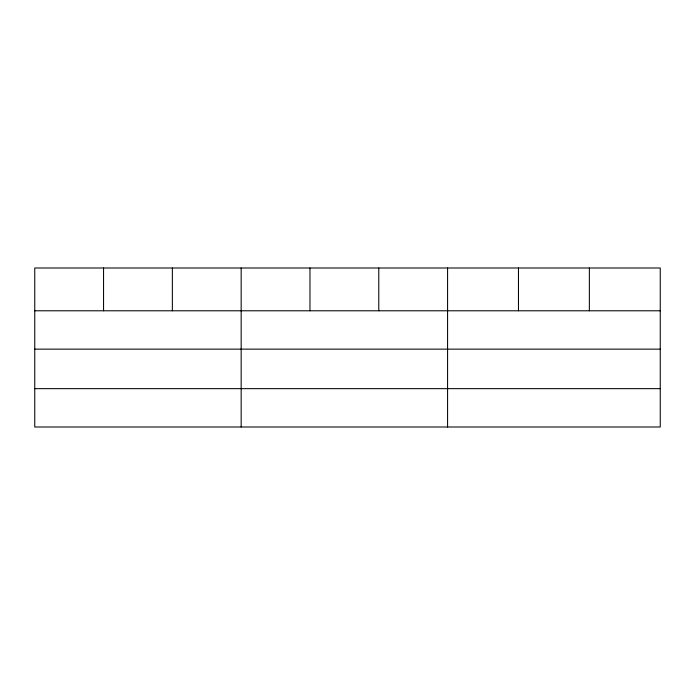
<?xml version="1.0" encoding="UTF-8"?>
<svg xmlns="http://www.w3.org/2000/svg" width="695" height="695" viewBox="0 0 695 695"><rect width="100%" height="100%" fill="white"/><g stroke="black" fill="none" stroke-linecap="round" stroke-linejoin="round"><path stroke-width="1.04" d="M660.25 349.142L660.25 268.001L34.75 268.001L34.75 426.999L660.25 426.999L660.25 349.142L34.75 349.142M34.75 310.787L660.25 310.787M34.75 388.653L660.25 388.653M589.36 268.001L589.36 310.787M518.47 268.001L518.47 310.787M447.58 268.001L447.58 426.999M378.775 268.001L378.775 310.787M309.97 268.001L309.97 310.787M241.165 268.001L241.165 426.999M172.36 268.001L172.36 310.787M103.555 268.001L103.555 310.787"/></g></svg>
